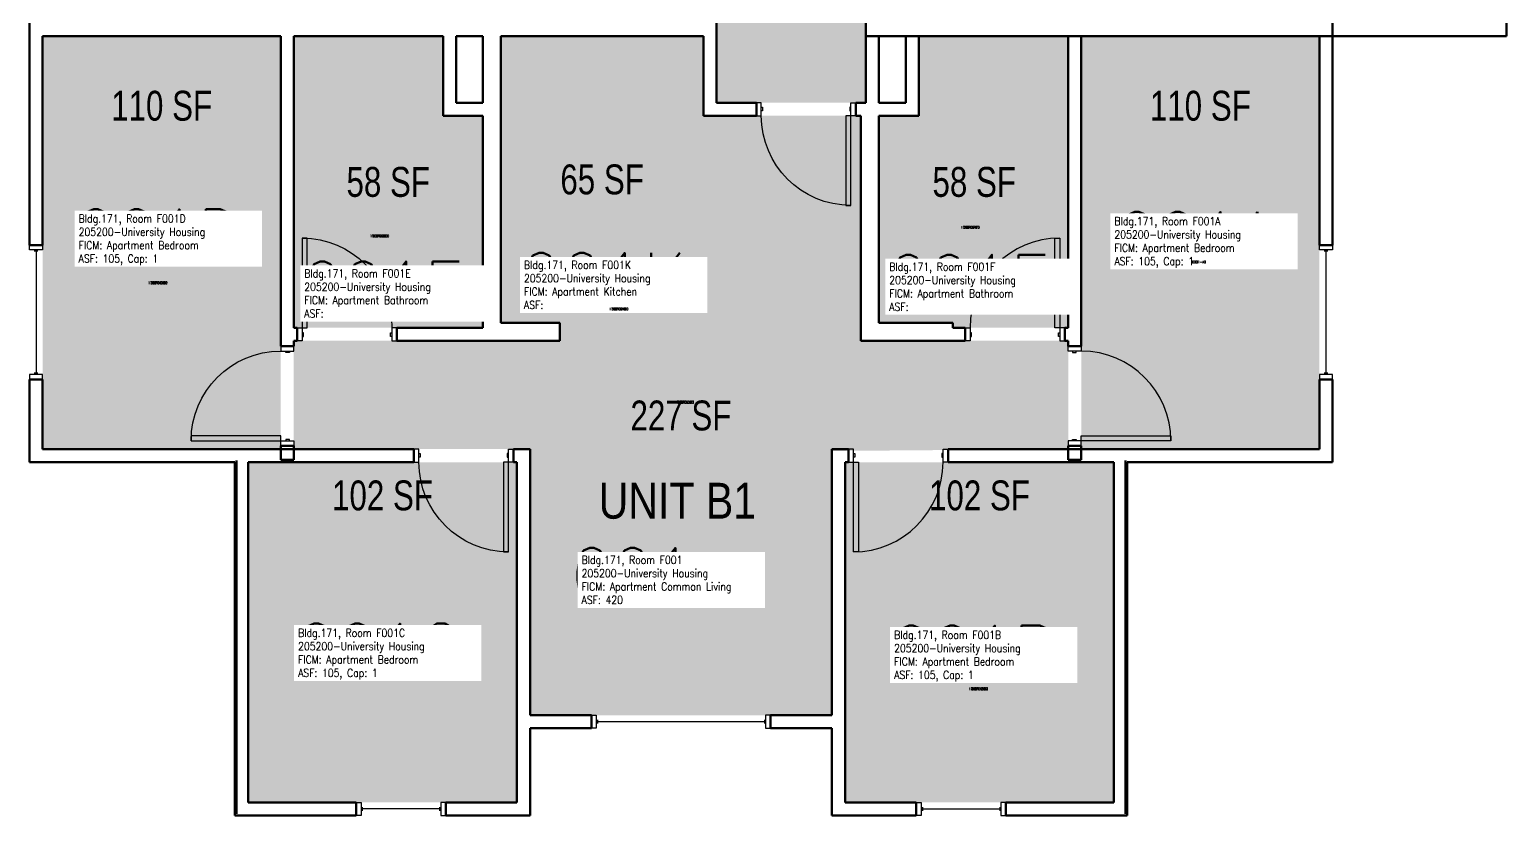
# Model space of a CAD drawing. Header units: inches. Extents: x -171 to 1720, y -75 to 1676.
# Drawn here: x -91 to 502, y -75 to 240 of the extents above; entities that cross this region are included whole.
import ezdxf
from ezdxf.enums import TextEntityAlignment as Align

# ---------------------------------------------------------------- set-up
doc = ezdxf.new("R2010")
doc.units = ezdxf.units.IN
doc.header["$LTSCALE"] = 96
doc.header["$MEASUREMENT"] = 0
doc.layers.add('A-AREA-IDEN', color=1, linetype='Continuous', lineweight=18)
doc.layers.add('A-Wall', color=5, linetype='Continuous', lineweight=50)
for name, color, linetype in [('A-DOOR', 2, 'Continuous'), ('A-GLAZ', 1, 'Continuous'), ('A-IDEN-RNUM', 7, 'Continuous'), ('A-IDEN-SNUM', 4, 'Continuous'), ('A-IDEN-VNUM', 4, 'Continuous'), ('AREA-TEXT', 3, 'Continuous'), ('Rooms-Category-Color', 7, 'Continuous'), ('Rooms-College-Color', 7, 'Continuous'), ('Rooms-Department-Color', 7, 'Continuous'), ('Rooms-Division-Color', 7, 'Continuous'), ('Rooms-Information', 7, 'Continuous')]:
    doc.layers.add(name, color=color, linetype=linetype)
doc.styles.add('AREA', font='arial.ttf', dxfattribs={"width": 0.75, "height": 12})
doc.styles.add('ROOMSNUMBER', font='txt.shx', dxfattribs={"height": 0.03})
doc.styles.add('ROOMVNUMBER', font='simplex.shx', dxfattribs={"width": 0.85})
doc.styles.get("Standard").update_dxf_attribs({"font": 'ARIALN.TTF'})

msp = doc.modelspace()

# ---------------------------------------------------------------- hatches: boundary and pattern name
at = {"layer": 'Rooms-Category-Color', "true_color": 0xadadad}
msp.add_hatch(color=253, dxfattribs=at).paths.add_polyline_path([(185.12, 211), (245.12, 211), (245.12, 332.39), (270.13, 332.39), (270.13, 414.72), (245.12, 414.72), (245.12, 1145.53), (270.13, 1145.53), (270.13, 1227.86), (245.12, 1227.86), (245.12, 1322.5), (185.12, 1322.5), (185.12, 1130.22), (160.13, 1130.22), (160.13, 1047.89), (185.12, 1047.89), (185.12, 863.86), (160.13, 863.86), (160.13, 781.53), (185.12, 781.53), (185.12, 353.5), (185.75, 353.5), (185.75, 244), (185.13, 244), (185.12, 243)])
at = {"layer": 'Rooms-Category-Color', "true_color": 0x728ef3}
for points in [[(-85.5, 237.75), (10.12, 237.75), (10.12, 113.24), (10.12, 71.87), (-85.5, 71.87)], [(75.37, 237.75), (15.37, 237.75), (15.37, 120.62), (91.25, 120.62), (91.25, 205.75), (75.37, 205.75)], [(179.87, 237.75), (98.5, 237.75), (98.5, 122.62), (179.87, 122.62)], [(326.37, 237.75), (326.37, 120.62), (280, 120.63), (280, 122.63), (250.38, 122.63), (250.38, 205.75), (266.37, 205.75), (266.37, 237.75), (326.9, 237.75)], [(331.62, 237.75), (427.25, 237.75), (427.25, 71.87), (331.62, 71.87)], [(110.25, -35), (231.48, -35), (231.48, 71.14), (326.36, 71.87), (326.36, 115.37), (243.13, 115.37), (243.11, 205.75), (179.86, 205.75), (179.87, 122.62), (121.75, 122.62), (121.75, 115.37), (15.37, 115.37), (15.36, 71.87), (110.23, 71.87)], [(-3, 66.62), (104.65, 66.62), (105, -70), (-3, -70)], [(236.75, 66.62), (344.75, 66.62), (344.75, -70), (236.75, -70)]]:
    msp.add_hatch(color=171, dxfattribs=at).paths.add_polyline_path(points)
at = {"layer": 'Rooms-College-Color', "true_color": 0xadadad}
for points in [[(185.12, 211), (245.12, 211), (245.12, 332.39), (270.13, 332.39), (270.13, 414.72), (245.12, 414.72), (245.12, 1145.53), (270.13, 1145.53), (270.13, 1227.86), (245.12, 1227.86), (245.12, 1322.5), (185.12, 1322.5), (185.12, 1130.22), (160.13, 1130.22), (160.13, 1047.89), (185.12, 1047.89), (185.12, 863.86), (160.13, 863.86), (160.13, 781.53), (185.12, 781.53), (185.12, 353.5), (185.75, 353.5), (185.75, 244), (185.13, 244), (185.12, 243)], [(-85.5, 237.75), (10.12, 237.75), (10.12, 113.24), (10.12, 71.87), (-85.5, 71.87)], [(75.37, 237.75), (15.37, 237.75), (15.37, 120.62), (91.25, 120.62), (91.25, 205.75), (75.37, 205.75)], [(179.87, 237.75), (98.5, 237.75), (98.5, 122.62), (179.87, 122.62)], [(326.37, 237.75), (326.37, 120.62), (280, 120.63), (280, 122.63), (250.38, 122.63), (250.38, 205.75), (266.37, 205.75), (266.37, 237.75), (326.9, 237.75)], [(331.62, 237.75), (427.25, 237.75), (427.25, 71.87), (331.62, 71.87)], [(110.25, -35), (231.48, -35), (231.48, 71.14), (326.36, 71.87), (326.36, 115.37), (243.13, 115.37), (243.11, 205.75), (179.86, 205.75), (179.87, 122.62), (121.75, 122.62), (121.75, 115.37), (15.37, 115.37), (15.36, 71.87), (110.23, 71.87)], [(-3, 66.62), (104.65, 66.62), (105, -70), (-3, -70)], [(236.75, 66.62), (344.75, 66.62), (344.75, -70), (236.75, -70)]]:
    msp.add_hatch(color=253, dxfattribs=at).paths.add_polyline_path(points)
at = {"layer": 'Rooms-Department-Color', "true_color": 0xacacac}
msp.add_hatch(color=253, dxfattribs=at).paths.add_polyline_path([(185.12, 211), (245.12, 211), (245.12, 332.39), (270.13, 332.39), (270.13, 414.72), (245.12, 414.72), (245.12, 1145.53), (270.13, 1145.53), (270.13, 1227.86), (245.12, 1227.86), (245.12, 1322.5), (185.12, 1322.5), (185.12, 1130.22), (160.13, 1130.22), (160.13, 1047.89), (185.12, 1047.89), (185.12, 863.86), (160.13, 863.86), (160.13, 781.53), (185.12, 781.53), (185.12, 353.5), (185.75, 353.5), (185.75, 244), (185.13, 244), (185.12, 243)])
at = {"layer": 'Rooms-Department-Color', "true_color": 0x604aed}
for points in [[(-85.5, 237.75), (10.12, 237.75), (10.12, 113.24), (10.12, 71.87), (-85.5, 71.87)], [(75.37, 237.75), (15.37, 237.75), (15.37, 120.62), (91.25, 120.62), (91.25, 205.75), (75.37, 205.75)], [(179.87, 237.75), (98.5, 237.75), (98.5, 122.62), (179.87, 122.62)], [(326.37, 237.75), (326.37, 120.62), (280, 120.63), (280, 122.63), (250.38, 122.63), (250.38, 205.75), (266.37, 205.75), (266.37, 237.75), (326.9, 237.75)], [(331.62, 237.75), (427.25, 237.75), (427.25, 71.87), (331.62, 71.87)], [(110.25, -35), (231.48, -35), (231.48, 71.14), (326.36, 71.87), (326.36, 115.37), (243.13, 115.37), (243.11, 205.75), (179.86, 205.75), (179.87, 122.62), (121.75, 122.62), (121.75, 115.37), (15.37, 115.37), (15.36, 71.87), (110.23, 71.87)], [(-3, 66.62), (104.65, 66.62), (105, -70), (-3, -70)], [(236.75, 66.62), (344.75, 66.62), (344.75, -70), (236.75, -70)]]:
    msp.add_hatch(color=173, dxfattribs=at).paths.add_polyline_path(points)
at = {"layer": 'Rooms-Division-Color', "true_color": 0xadadad}
msp.add_hatch(color=253, dxfattribs=at).paths.add_polyline_path([(185.12, 211), (245.12, 211), (245.12, 332.39), (270.13, 332.39), (270.13, 414.72), (245.12, 414.72), (245.12, 1145.53), (270.13, 1145.53), (270.13, 1227.86), (245.12, 1227.86), (245.12, 1322.5), (185.12, 1322.5), (185.12, 1130.22), (160.13, 1130.22), (160.13, 1047.89), (185.12, 1047.89), (185.12, 863.86), (160.13, 863.86), (160.13, 781.53), (185.12, 781.53), (185.12, 353.5), (185.75, 353.5), (185.75, 244), (185.13, 244), (185.12, 243)])
at = {"layer": 'Rooms-Division-Color', "true_color": 0x604aed}
for points in [[(-85.5, 237.75), (10.12, 237.75), (10.12, 113.24), (10.12, 71.87), (-85.5, 71.87)], [(75.37, 237.75), (15.37, 237.75), (15.37, 120.62), (91.25, 120.62), (91.25, 205.75), (75.37, 205.75)], [(179.87, 237.75), (98.5, 237.75), (98.5, 122.62), (179.87, 122.62)], [(326.37, 237.75), (326.37, 120.62), (280, 120.63), (280, 122.63), (250.38, 122.63), (250.38, 205.75), (266.37, 205.75), (266.37, 237.75), (326.9, 237.75)], [(331.62, 237.75), (427.25, 237.75), (427.25, 71.87), (331.62, 71.87)], [(110.25, -35), (231.48, -35), (231.48, 71.14), (326.36, 71.87), (326.36, 115.37), (243.13, 115.37), (243.11, 205.75), (179.86, 205.75), (179.87, 122.62), (121.75, 122.62), (121.75, 115.37), (15.37, 115.37), (15.36, 71.87), (110.23, 71.87)], [(-3, 66.62), (104.65, 66.62), (105, -70), (-3, -70)], [(236.75, 66.62), (344.75, 66.62), (344.75, -70), (236.75, -70)]]:
    msp.add_hatch(color=173, dxfattribs=at).paths.add_polyline_path(points)

# ---------------------------------------------------------------- linework, layer by layer
at = {"layer": 'A-DOOR'}
for points in [[(203.13, 211), (201.13, 211), (201.13, 205.75), (203.13, 205.75)], [(203.13, 209.25), (203.63, 209.25), (203.63, 207.75), (203.13, 207.75)], [(239.13, 209.25), (238.63, 209.25), (238.63, 207.75), (239.13, 207.75)], [(239.13, 211), (241.13, 211), (241.13, 205.75), (239.13, 205.75)], [(239.13, 205.75), (237.13, 205.75), (237.13, 169.75), (239.13, 169.75)], [(18.75, 120.62), (20.75, 120.62), (20.75, 156.62), (18.75, 156.62)], [(323, 120.62), (321, 120.62), (321, 156.62), (323, 156.62)], [(18.75, 115.37), (16.75, 115.37), (16.75, 120.62), (18.75, 120.62)], [(54.75, 115.37), (56.75, 115.37), (56.75, 120.62), (54.75, 120.62)], [(287, 115.37), (285, 115.37), (285, 120.62), (287, 120.62)], [(323, 115.37), (325, 115.37), (325, 120.62), (323, 120.62)], [(15.37, 111.24), (15.37, 113.24), (10.12, 113.24), (10.12, 111.24)], [(18.75, 117.12), (19.25, 117.12), (19.25, 118.62), (18.75, 118.62)], [(54.75, 117.12), (54.25, 117.12), (54.25, 118.62), (54.75, 118.62)], [(287, 117.12), (287.5, 117.12), (287.5, 118.62), (287, 118.62)], [(323, 117.12), (322.5, 117.12), (322.5, 118.62), (323, 118.62)], [(326.37, 111.24), (326.37, 113.24), (331.62, 113.24), (331.62, 111.24)], [(13.62, 111.24), (13.62, 110.74), (12.12, 110.74), (12.12, 111.24)], [(328.12, 111.24), (328.12, 110.74), (329.62, 110.74), (329.62, 111.24)], [(10.12, 75.24), (10.12, 77.24), (-25.88, 77.24), (-25.88, 75.24)], [(331.62, 75.24), (331.62, 77.24), (367.62, 77.24), (367.62, 75.24)], [(15.37, 75.24), (15.37, 73.24), (10.12, 73.24), (10.12, 75.24)], [(13.62, 75.24), (13.62, 75.74), (12.12, 75.74), (12.12, 75.24)], [(65.62, 71.87), (63.62, 71.87), (63.62, 66.62), (65.62, 66.62)], [(101.62, 71.87), (103.62, 71.87), (103.62, 66.62), (101.62, 66.62)], [(240.12, 71.87), (238.12, 71.87), (238.12, 66.62), (240.12, 66.62)], [(276.12, 71.87), (278.12, 71.87), (278.12, 66.62), (276.12, 66.62)], [(326.37, 75.24), (326.37, 73.24), (331.62, 73.24), (331.62, 75.24)], [(328.12, 75.24), (328.12, 75.74), (329.62, 75.74), (329.62, 75.24)], [(65.62, 70.12), (66.12, 70.12), (66.12, 68.62), (65.62, 68.62)], [(101.62, 66.62), (99.62, 66.62), (99.62, 30.62), (101.62, 30.62)], [(101.62, 70.12), (101.12, 70.12), (101.12, 68.62), (101.62, 68.62)], [(240.12, 70.12), (240.62, 70.12), (240.62, 68.62), (240.12, 68.62)], [(240.12, 66.62), (242.12, 66.62), (242.12, 30.62), (240.12, 30.62)], [(276.12, 70.12), (275.62, 70.12), (275.62, 68.62), (276.12, 68.62)]]:
    msp.add_lwpolyline(points, close=True, dxfattribs=at)
at = {"layer": 'A-DOOR', "extrusion": (0, 0, -1)}
for centre, start, end in [((-239.13, 205.75), 270, 0), ((-18.75, 120.62), 90, 180), ((-10.12, 75.24), 0, 90), ((-101.62, 66.62), 270, 0)]:
    msp.add_arc(centre, 36, start, end, dxfattribs=at)
at = {"layer": 'A-DOOR'}
for centre, start, end in [((323, 120.62), 90, 180), ((331.62, 75.24), 0, 90), ((240.12, 66.62), 270, 0)]:
    msp.add_arc(centre, 36, start, end, dxfattribs=at)
at = {"layer": 'A-GLAZ'}
for p, q in [((-87.38, 151.34), (-88.88, 151.34)), ((-88.13, 151.34), (-88.13, 102.34)), ((430.62, 151.34), (429.12, 151.34)), ((429.87, 151.34), (429.87, 102.34)), ((-87.38, 102.34), (-88.88, 102.34)), ((430.62, 102.34), (429.12, 102.34)), ((137.37, -36.88), (137.37, -38.38)), ((204.37, -37.63), (137.37, -37.63)), ((204.37, -36.88), (204.37, -38.38)), ((42.87, -71.88), (42.87, -73.38)), ((73.87, -72.63), (42.87, -72.63)), ((73.87, -71.88), (73.87, -73.38)), ((267.87, -71.88), (267.87, -73.38)), ((267.87, -72.63), (298.87, -72.63)), ((298.87, -71.88), (298.87, -73.38))]:
    msp.add_line(p, q, dxfattribs=at)
for points in [[(-90.75, 151.84), (-90.75, 153.84), (-85.5, 153.84), (-85.5, 151.84)], [(427.25, 151.84), (427.25, 153.84), (432.5, 153.84), (432.5, 151.84)], [(-90.75, 101.84), (-90.75, 99.84), (-85.5, 99.84), (-85.5, 101.84)], [(427.25, 101.84), (427.25, 99.84), (432.5, 99.84), (432.5, 101.84)], [(136.87, -40.25), (134.87, -40.25), (134.87, -35), (136.87, -35)], [(204.87, -40.25), (206.87, -40.25), (206.87, -35), (204.87, -35)], [(42.37, -75.25), (40.37, -75.25), (40.37, -70), (42.37, -70)], [(74.37, -75.25), (76.37, -75.25), (76.37, -70), (74.37, -70)], [(267.37, -75.25), (265.37, -75.25), (265.37, -70), (267.37, -70)], [(299.37, -75.25), (301.37, -75.25), (301.37, -70), (299.37, -70)]]:
    msp.add_lwpolyline(points, close=True, dxfattribs=at)
at = {"layer": 'A-Wall'}
for p, q in [((245.12, 332.39), (245.12, 237.75)), ((502.38, 237.75), (502.38, 275.11)), ((-90.75, 153.84), (-90.75, 243)), ((10.12, 237.75), (-85.5, 237.75)), ((-85.5, 237.75), (-85.5, 153.84)), ((10.12, 113.24), (10.12, 237.75)), ((75.37, 237.75), (15.37, 237.75)), ((15.37, 237.75), (15.37, 120.62)), ((75.37, 205.75), (75.37, 237.75)), ((91.25, 237.75), (80.62, 237.75)), ((80.62, 237.75), (80.62, 211)), ((91.25, 211), (91.25, 237.75)), ((179.87, 237.75), (98.5, 237.75)), ((98.5, 237.75), (98.5, 122.62)), ((179.87, 205.75), (179.87, 237.75)), ((185.12, 243), (185.12, 211)), ((245.12, 211), (245.12, 243)), ((245.12, 237.75), (502.38, 237.75)), ((261.12, 237.75), (250.37, 237.75)), ((250.37, 237.75), (250.37, 211)), ((261.12, 211), (261.12, 237.75)), ((326.37, 237.75), (266.37, 237.75)), ((266.37, 237.75), (266.37, 205.75)), ((326.37, 120.62), (326.37, 237.75)), ((427.25, 237.75), (331.62, 237.75)), ((331.62, 237.75), (331.62, 113.24)), ((427.25, 153.84), (427.25, 237.75)), ((432.5, 243), (432.5, 153.84)), ((80.62, 211), (91.25, 211)), ((185.12, 211), (201.13, 211)), ((201.13, 211), (201.13, 205.75)), ((241.13, 205.75), (241.13, 211)), ((241.13, 211), (245.12, 211)), ((250.37, 211), (261.12, 211)), ((91.25, 205.75), (75.37, 205.75)), ((91.25, 120.62), (91.25, 205.75)), ((201.13, 205.75), (179.87, 205.75)), ((243.13, 205.75), (241.13, 205.75)), ((243.13, 115.37), (243.13, 205.75)), ((250.38, 205.75), (250.38, 122.62)), ((266.37, 205.75), (250.38, 205.75)), ((-85.5, 153.84), (-90.75, 153.84)), ((432.5, 153.84), (427.25, 153.84)), ((15.37, 120.62), (16.75, 120.62)), ((16.75, 120.62), (16.75, 115.37)), ((56.75, 115.37), (56.75, 120.62)), ((56.75, 120.62), (91.25, 120.62)), ((98.5, 122.62), (122.25, 122.62)), ((122.25, 122.62), (122.25, 115.37)), ((250.38, 122.62), (280, 122.62)), ((280, 122.62), (280, 120.62)), ((280, 120.62), (285, 120.62)), ((285, 120.62), (285, 115.37)), ((325, 115.37), (325, 120.62)), ((325, 120.62), (326.37, 120.62)), ((15.37, 113.24), (10.12, 113.24)), ((16.75, 115.37), (15.37, 115.37)), ((15.37, 115.37), (15.37, 113.24)), ((94, 115.37), (56.75, 115.37)), ((122.25, 115.37), (94, 115.37)), ((277.63, 115.37), (243.13, 115.37)), ((285, 115.37), (277.63, 115.37)), ((326.37, 115.37), (325, 115.37)), ((326.37, 113.24), (326.37, 115.37)), ((331.62, 113.24), (326.37, 113.24)), ((-90.75, 66.62), (-90.75, 99.84)), ((-90.75, 99.84), (-85.5, 99.84)), ((-85.5, 99.84), (-85.5, 71.87)), ((427.25, 71.87), (427.25, 99.84)), ((427.25, 99.84), (432.5, 99.84)), ((432.5, 99.84), (432.5, 66.62)), ((-85.5, 71.87), (63.62, 71.87)), ((10.12, 67.62), (10.12, 73.24)), ((10.12, 73.24), (15.37, 73.24)), ((15.37, 73.24), (15.37, 67.62)), ((63.62, 71.87), (63.62, 66.62)), ((103.62, 66.62), (103.62, 71.87)), ((103.62, 71.87), (110.25, 71.87)), ((110.25, 71.87), (110.25, -35)), ((231.5, 71.87), (238.12, 71.87)), ((231.5, -35), (231.5, 71.87)), ((238.12, 71.87), (238.12, 66.62)), ((278.12, 66.62), (278.12, 71.87)), ((278.12, 71.87), (427.25, 71.87)), ((326.37, 67.62), (326.37, 73.24)), ((326.37, 73.24), (331.62, 73.24)), ((331.62, 73.24), (331.62, 67.62)), ((-8.25, 66.62), (-90.75, 66.62)), ((-8.25, -75.25), (-8.25, 66.62)), ((-7.63, -74.63), (-7.63, 67.25)), ((-3, 66.62), (-3, -70)), ((63.62, 66.62), (-3, 66.62)), ((15.37, 67.62), (10.12, 67.62)), ((105, 66.62), (103.62, 66.62)), ((105, -70), (105, 66.62)), ((238.12, 66.62), (236.75, 66.62)), ((236.75, 66.62), (236.75, -70)), ((344.75, 66.62), (278.12, 66.62)), ((331.62, 67.62), (326.37, 67.62)), ((344.75, -70), (344.75, 66.62)), ((349.37, -74.63), (349.37, 67.25)), ((350, 66.62), (350, -75.25)), ((432.5, 66.62), (350, 66.62)), ((110.25, -35), (134.87, -35)), ((134.87, -35), (134.87, -40.25)), ((206.87, -40.25), (206.87, -35)), ((206.87, -35), (231.5, -35)), ((134.87, -40.25), (110.25, -40.25)), ((110.25, -40.25), (110.25, -75.25)), ((231.5, -40.25), (206.87, -40.25)), ((231.5, -75.25), (231.5, -40.25)), ((-3, -70), (40.37, -70)), ((40.37, -70), (40.37, -75.25)), ((76.37, -75.25), (76.37, -70)), ((76.37, -70), (105, -70)), ((236.75, -70), (265.37, -70)), ((265.37, -70), (265.37, -75.25)), ((301.37, -75.25), (301.37, -70)), ((301.37, -70), (344.75, -70)), ((40.37, -75.25), (-8.25, -75.25)), ((110.25, -75.25), (76.37, -75.25)), ((265.37, -75.25), (231.5, -75.25)), ((350, -75.25), (301.37, -75.25))]:
    msp.add_line(p, q, dxfattribs=at)

# ---------------------------------------------------------------- texts
at = {"layer": 'A-AREA-IDEN'}
msp.add_text('UNIT B1', height=14.4, dxfattribs=at).set_placement((169.43, 43.94), align=Align.CENTER)
at = {"layer": 'A-IDEN-RNUM', "style": 'ROOMSNUMBER', "width": 0.85}
for s, p in [('0001-F0', (287.06, 160.91)), ('0001-E0', (49.81, 157.43)), ('0001-A0', (378.9, 147.01)), ('0001-D0', (-39.25, 138.66)), ('0001-K0', (145.89, 128.13)), ('0001-00', (172.26, 90.7)), ('0001-C0', (47.84, -13.72)), ('0001-B0', (290.31, -24.42))]:
    msp.add_text(s, height=1, dxfattribs=at).set_placement(p, align=Align.MIDDLE_CENTER)
at = {"layer": 'A-IDEN-SNUM', "style": 'ROOMSNUMBER', "width": 0.85}
for s, p in [('1710F001F0', (287.06, 160.91)), ('1710F001E0', (49.81, 157.43)), ('1710F001A0', (378.9, 147.01)), ('1710F001D0', (-39.25, 138.66)), ('1710F001K0', (145.89, 128.13)), ('1710F00100', (172.26, 90.7)), ('1710F001C0', (47.84, -13.72)), ('1710F001B0', (290.31, -24.42))]:
    msp.add_text(s, height=1, dxfattribs=at).set_placement(p, align=Align.MIDDLE_CENTER)
at = {"layer": 'A-IDEN-VNUM', "style": 'ROOMVNUMBER', "width": 0.85}
for s, p in [('001D', (-39.15, 156.95)), ('001A', (377.72, 155.91)), ('001K', (139.69, 139.41)), ('001F', (285.93, 138.68)), ('001E', (51.01, 135.98)), ('001', (151.43, 20.96)), ('001C', (49.43, -9.43)), ('001B', (288.34, -10.23))]:
    msp.add_text(s, height=22.5, dxfattribs=at).set_placement(p, align=Align.MIDDLE_CENTER)
at = {"layer": 'AREA-TEXT', "style": 'AREA', "width": 0.75}
for s, p in [('110 SF', (-37.69, 209.78)), ('110 SF', (379.44, 209.78)), ('58 SF', (53.31, 179.19)), ('65 SF', (139.19, 180.19)), ('58 SF', (288.64, 179.19)), ('227 SF', (170.86, 85.38)), ('102 SF', (51, 53.28)), ('102 SF', (290.75, 53.28))]:
    msp.add_text(s, height=12, dxfattribs=at).set_placement(p, align=Align.MIDDLE_CENTER)

# ---------------------------------------------------------------- next in the draw order: texts
at = {"layer": 'Rooms-Information', "char_height": 3.2143, "width": 72, "attachment_point": 7, "style": 'ROOMVNUMBER', "bg_fill": 3, "box_fill_scale": 1.5, "bg_fill_color": 256, "bg_fill_true_color": 13158600, "bg_fill_transparency": 0}
for s, insert in [('Bldg.171, Room F001D^M^J205200-University Housing^M^JFICM: Apartment Bedroom^M^JASF: 105, Cap: 1', (-71.03, 145.7)), ('Bldg.171, Room F001A^M^J205200-University Housing^M^JFICM: Apartment Bedroom^M^JASF: 105, Cap: 1', (344.93, 144.66)), ('Bldg.171, Room F001K^M^J205200-University Housing^M^JFICM: Apartment Kitchen^M^JASF: ', (107.81, 128.16)), ('Bldg.171, Room F001F^M^J205200-University Housing^M^JFICM: Apartment Bathroom^M^JASF: ', (254.51, 127.43)), ('Bldg.171, Room F001E^M^J205200-University Housing^M^JFICM: Apartment Bathroom^M^JASF: ', (19.59, 124.73)), ('Bldg.171, Room F001^M^J205200-University Housing^M^JFICM: Apartment Common Living^M^JASF: 420', (130.94, 9.71)), ('Bldg.171, Room F001C^M^J205200-University Housing^M^JFICM: Apartment Bedroom^M^JASF: 105, Cap: 1', (17.1, -20.68)), ('Bldg.171, Room F001B^M^J205200-University Housing^M^JFICM: Apartment Bedroom^M^JASF: 105, Cap: 1', (256.47, -21.48))]:
    msp.add_mtext(s, dxfattribs=dict(at, insert=insert))

doc.saveas('drawing.dxf')
